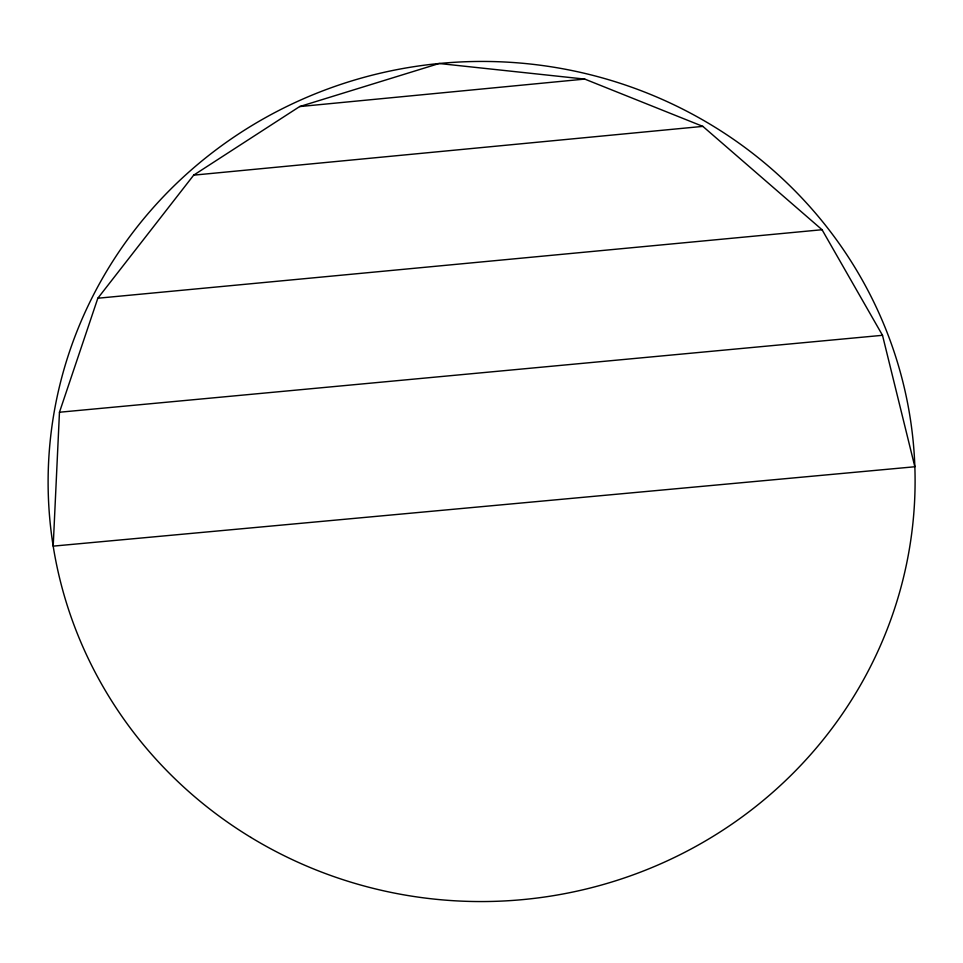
<?xml version="1.0" encoding="UTF-8"?>
<svg xmlns="http://www.w3.org/2000/svg" width="963" height="963" viewBox="0 0 963 963"><rect width="100%" height="100%" fill="white"/><g stroke="black" fill="none" stroke-linecap="round" stroke-linejoin="round"><path stroke-width="1.44" d="M59.465 412.236L53.194 546.129L914.85 466.754L882.505 335.305L822.053 229.724L702.87 126.382L584.746 79.086L439.152 63.51L299.649 106.568L193.683 175.146L97.829 298.229L59.465 412.236L882.505 335.305M299.649 106.568L584.746 79.086M193.683 175.146L702.87 126.382M97.829 298.229L822.053 229.724M250.886 837.413A433.494 420.049 -1.2 0 0 914.79 496.752A433.494 420.049 -1.2 0 0 279.15 110.324A433.494 420.049 -1.2 0 0 250.886 837.413"/></g></svg>
